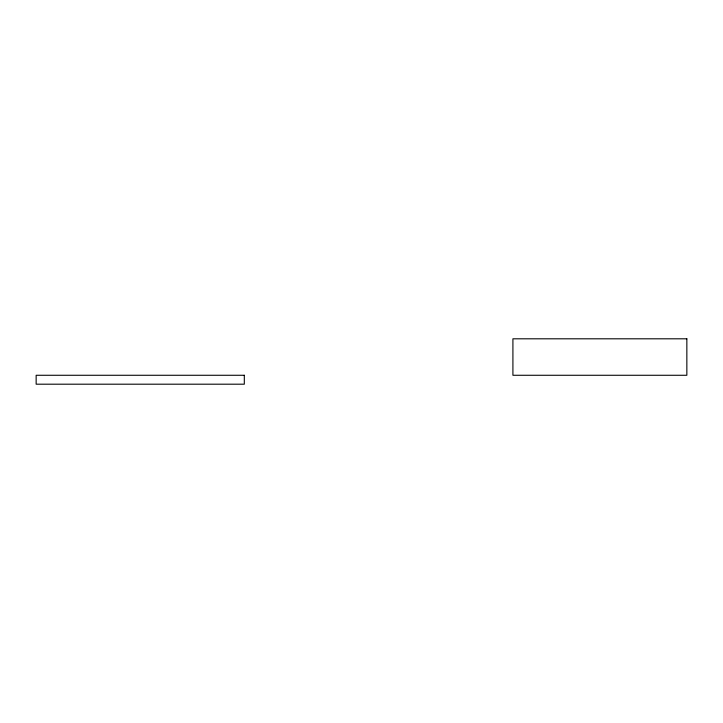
<?xml version="1.0" encoding="UTF-8"?>
<svg xmlns="http://www.w3.org/2000/svg" width="723" height="723" viewBox="0 0 723 723"><rect width="100%" height="100%" fill="white"/><g stroke="black" fill="none" stroke-linecap="round" stroke-linejoin="round"><path stroke-width="1.08" d="M686.85 338.807L512.914 338.807L512.914 375.273L686.85 375.273L686.85 338.807M244.311 375.273L36.15 375.273L36.15 384.193L244.311 384.193L244.311 375.273"/></g></svg>
